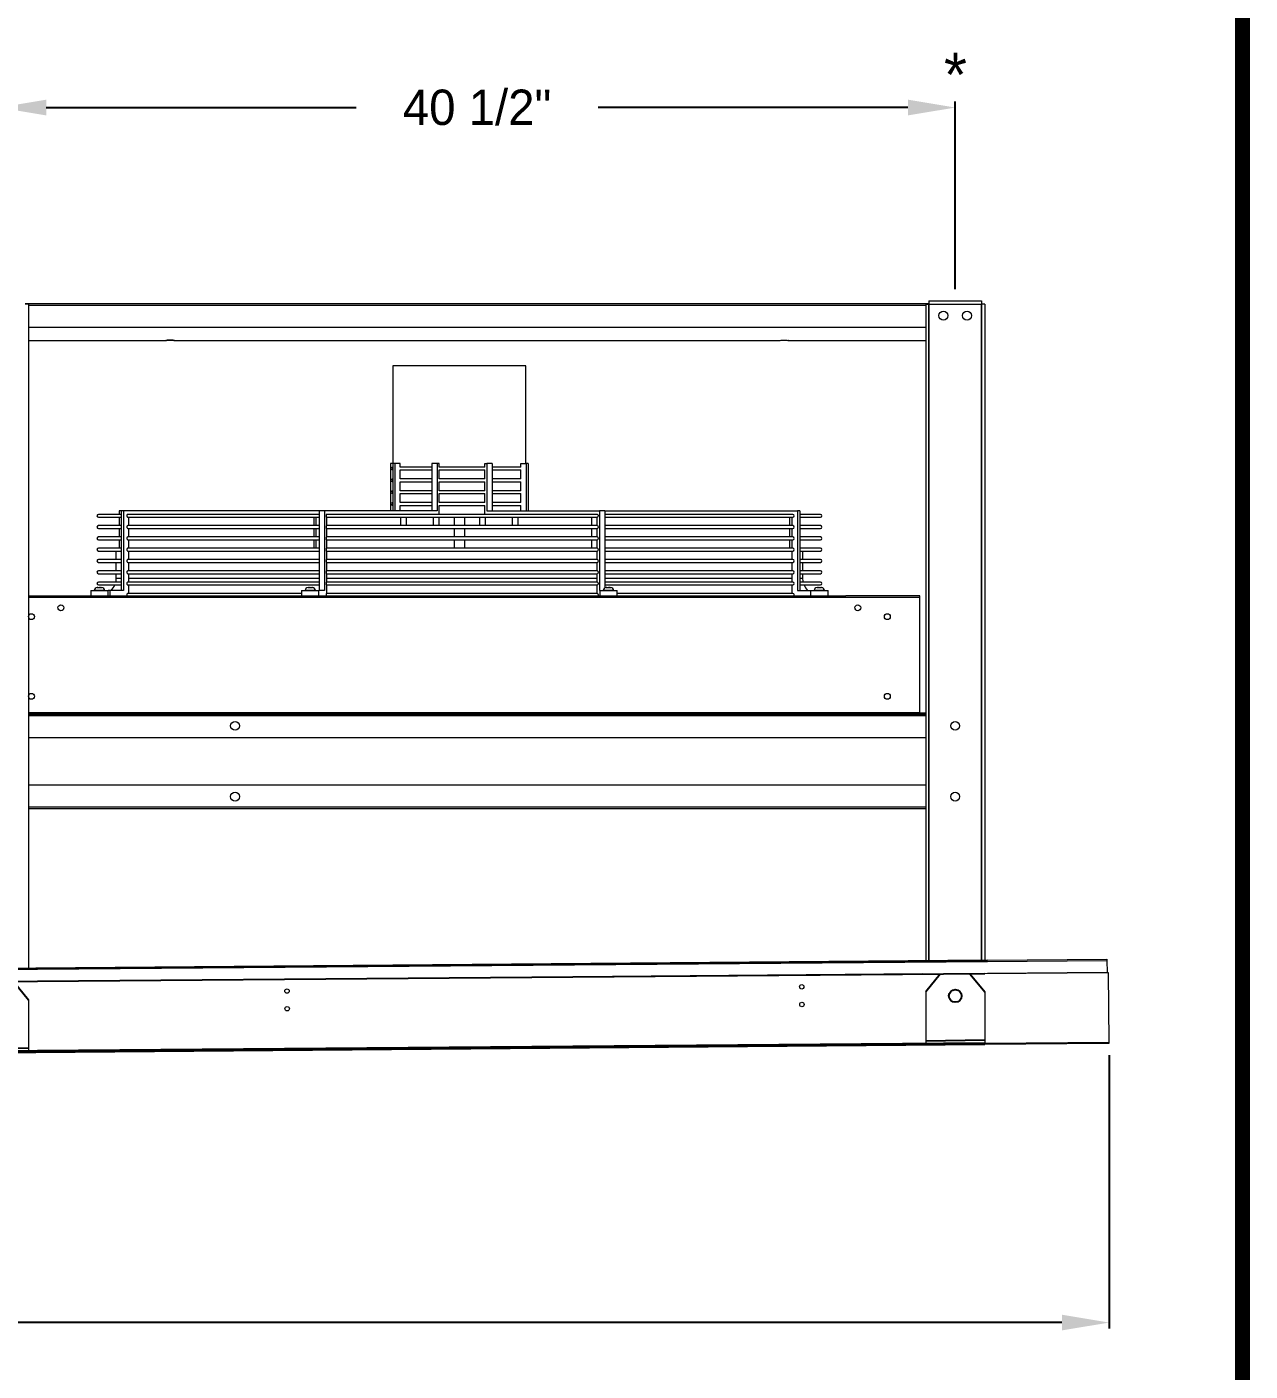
# Model space of a CAD drawing. Extents: x 6 to 271, y -23 to 146.
# Drawn here: x 215.5 to 267.3, y 37.5 to 94.4 of the extents above; entities that cross this region are included whole.
import ezdxf
from ezdxf.enums import TextEntityAlignment as Align

# ---------------------------------------------------------------- set-up
doc = ezdxf.new("R2010")
doc.units = 0
doc.header["$MEASUREMENT"] = 0
doc.layers.get('0').update_dxf_attribs({"linetype": 'CONTINUOUS'})
doc.layers.get('Defpoints').update_dxf_attribs({"linetype": 'CONTINUOUS'})
doc.dimstyles.get("Standard").update_dxf_attribs({"dimtxt": 1.5, "dimasz": 2, "dimexe": 0.25, "dimexo": 0.5, "dimgap": 0.75, "dimtad": 0, "dimtih": 1, "dimtoh": 1, "dimdec": 4, "dimzin": 0, "dimdsep": 46, "dimlunit": 5, "dimtxsty": 'STANDARD', "dimcen": 0.125, "dimclrd": 1, "dimclre": 1, "dimclrt": 1, "dimadec": 0, "dimazin": 0, "dimtfac": 1, "dimtdec": 4, "dimtofl": 0, "dimtmove": 0, "dimatfit": 3, "dimfxl": 1, "dimfrac": 2, "dimtolj": 1, "dimtzin": 0, "dimarcsym": 0})

# ---------------------------------------------------------------- blocks, each defined once
blk = doc.blocks.new('*D31')
at = {"color": 7, "lineweight": -2}
for p, q in [((261.356, 50.876), (261.356, 39.296)), ((126.36, 49.76), (126.36, 39.296)), ((128.36, 39.546), (190.858, 39.546)), ((259.356, 39.546), (196.858, 39.546))]:
    blk.add_line(p, q, dxfattribs=at)
at = {"color": 7}
for points in [[(128.36, 39.879), (128.36, 39.213), (126.36, 39.546)], [(259.356, 39.879), (259.356, 39.213), (261.356, 39.546)]]:
    blk.add_solid(points, dxfattribs=at)
at = {"layer": 'Defpoints', "color": 0}
for p in [(261.356, 51.376), (126.36, 50.26), (261.356, 39.546)]:
    blk.add_point(p, dxfattribs=at)
at = {"color": 7, "insert": (193.858, 39.546), "char_height": 1.5, "attachment_point": 5}
blk.add_mtext('\\A1;135"', dxfattribs=at)
blk = doc.blocks.new('*D34')
at = {"color": 7, "lineweight": -2}
for p, q in [((214.335, 83.322), (214.335, 91.26)), ((254.835, 83.322), (254.835, 91.26)), ((216.335, 91.01), (229.46, 91.01)), ((252.835, 91.01), (239.71, 91.01))]:
    blk.add_line(p, q, dxfattribs=at)
at = {"color": 7}
for points in [[(216.335, 91.344), (216.335, 90.677), (214.335, 91.01)], [(252.835, 91.344), (252.835, 90.677), (254.835, 91.01)]]:
    blk.add_solid(points, dxfattribs=at)
at = {"layer": 'Defpoints', "color": 0}
for p in [(254.835, 91.01), (214.335, 82.822), (254.835, 82.822)]:
    blk.add_point(p, dxfattribs=at)
at = {"color": 7, "insert": (234.585, 91.01), "char_height": 1.5, "attachment_point": 5}
blk.add_mtext('\\A1;40 1/2"', dxfattribs=at)

msp = doc.modelspace()

# ---------------------------------------------------------------- linework, layer by layer
at = {"color": 0, "linetype": 'Continuous', "lineweight": 15}
for p, q in [((215.58524, 82.68645), (215.45074, 82.68645)), ((215.58524, 82.68645), (215.58524, 54.5558)), ((215.58524, 82.63345), (253.58525, 82.63345)), ((253.58525, 82.68645), (253.58525, 54.87057)), ((253.58525, 82.68645), (253.71975, 82.68645)), ((253.71975, 82.68645), (253.71975, 54.87169)), ((253.72075, 82.68645), (253.71975, 82.68645)), ((253.72075, 82.82195), (253.72075, 82.68745)), ((253.72075, 82.82195), (255.94974, 82.82195)), ((253.72075, 82.68745), (255.94974, 82.68745)), ((253.72075, 82.68645), (253.72075, 82.68745)), ((253.72075, 82.68645), (255.94974, 82.68645)), ((253.72075, 54.8717), (253.72075, 82.68645)), ((255.94974, 82.82195), (255.94974, 82.68745)), ((255.94974, 82.68645), (255.94974, 82.68745)), ((255.94974, 54.89016), (255.94974, 82.68645)), ((255.95074, 82.68645), (255.94974, 82.68645)), ((256.08524, 82.68645), (255.95074, 82.68645)), ((255.95074, 82.68645), (255.95074, 54.89017)), ((256.08524, 82.68645), (256.08524, 54.89128)), ((215.58524, 81.70216), (253.58525, 81.70216)), ((215.58524, 81.13986), (221.39774, 81.13986)), ((221.77274, 81.13986), (247.39774, 81.13986)), ((247.77274, 81.13986), (253.58525, 81.13986)), ((234.91154, 80.06544), (231.02274, 80.06544)), ((236.64775, 80.06544), (234.91154, 80.06544)), ((230.91803, 75.92945), (230.91803, 73.93445)), ((231.01141, 75.92945), (230.91803, 75.92945)), ((231.10478, 75.92945), (231.01141, 75.92945)), ((231.01141, 75.92945), (231.01141, 73.93445)), ((231.10478, 75.92945), (231.10478, 73.93445)), ((231.33021, 75.92945), (231.10478, 75.92945)), ((231.33021, 75.77862), (231.33021, 75.92945)), ((232.66557, 75.77956), (231.33021, 75.77956)), ((232.891, 75.92945), (232.66557, 75.92945)), ((232.66557, 75.92945), (232.66557, 73.93445)), ((232.891, 75.92945), (232.891, 73.93445)), ((232.98437, 75.92945), (232.891, 75.92945)), ((232.98437, 75.77862), (232.98437, 75.92945)), ((234.91154, 75.77956), (232.98437, 75.77956)), ((234.91154, 75.77956), (234.91154, 75.92945)), ((234.91154, 75.92945), (235.00491, 75.92945)), ((235.00491, 75.92945), (235.00491, 73.93445)), ((235.23034, 75.92945), (235.00491, 75.92945)), ((235.23034, 75.92945), (235.23034, 73.93445)), ((236.43366, 75.77956), (235.23034, 75.77956)), ((236.43366, 75.77956), (236.43366, 75.92945)), ((236.43366, 75.92945), (236.65908, 75.92945)), ((236.65908, 75.92945), (236.65908, 73.93445)), ((236.75246, 75.92945), (236.65908, 75.92945)), ((236.75246, 75.92945), (236.75246, 73.93445)), ((231.33021, 75.27862), (231.33021, 75.6605)), ((231.33021, 75.65956), (232.66557, 75.65956)), ((232.66557, 75.27956), (231.33021, 75.27956)), ((231.33021, 74.77862), (231.33021, 75.1605)), ((231.33021, 75.15956), (232.66557, 75.15956)), ((232.98437, 75.27862), (232.98437, 75.6605)), ((232.98437, 75.65956), (234.91154, 75.65956)), ((234.91154, 75.27956), (232.98437, 75.27956)), ((232.98437, 74.77862), (232.98437, 75.1605)), ((232.98437, 75.15956), (234.91154, 75.15956)), ((234.91154, 75.27956), (234.91154, 75.65956)), ((234.91154, 74.77956), (234.91154, 75.15956)), ((235.23034, 75.65956), (236.43366, 75.65956)), ((236.43366, 75.27956), (235.23034, 75.27956)), ((235.23034, 75.15956), (236.43366, 75.15956)), ((236.43366, 75.27956), (236.43366, 75.65956)), ((236.43366, 74.77956), (236.43366, 75.15956)), ((232.66557, 74.77956), (231.33021, 74.77956)), ((231.33021, 74.27862), (231.33021, 74.6605)), ((231.33021, 74.65956), (232.66557, 74.65956)), ((234.91154, 74.77956), (232.98437, 74.77956)), ((232.98437, 74.27862), (232.98437, 74.6605)), ((232.98437, 74.65956), (234.91154, 74.65956)), ((234.91154, 74.27956), (234.91154, 74.65956)), ((236.43366, 74.77956), (235.23034, 74.77956)), ((235.23034, 74.65956), (236.43366, 74.65956)), ((236.43366, 74.27956), (236.43366, 74.65956)), ((232.66557, 74.27956), (231.33021, 74.27956)), ((231.33021, 73.93445), (231.33021, 74.1605)), ((231.33021, 74.15956), (232.66557, 74.15956)), ((234.91154, 74.27956), (232.98437, 74.27956)), ((232.98437, 73.77956), (232.98437, 74.1605)), ((232.98437, 74.15956), (234.91154, 74.15956)), ((234.91154, 73.77956), (234.91154, 74.15956)), ((236.43366, 74.27956), (235.23034, 74.27956)), ((235.23034, 74.15956), (236.43366, 74.15956)), ((236.43366, 73.93445), (236.43366, 74.15956)), ((219.51511, 73.77956), (218.54513, 73.77956)), ((218.54513, 73.65956), (219.51511, 73.65956)), ((219.42174, 73.93445), (219.42174, 73.77956)), ((219.51511, 73.93445), (219.42174, 73.93445)), ((219.42174, 73.65956), (219.42174, 73.30089)), ((219.60849, 73.93445), (219.51511, 73.93445)), ((219.51511, 73.93445), (219.51511, 70.55345)), ((219.60849, 73.93445), (219.60849, 70.55345)), ((227.90365, 73.93445), (219.60849, 73.93445)), ((219.8042, 73.65956), (227.90365, 73.65956)), ((227.90365, 73.77956), (219.80424, 73.77956)), ((219.83391, 73.30089), (219.83391, 73.65956)), ((227.67822, 73.65956), (227.67822, 73.30089)), ((227.7716, 73.30089), (227.7716, 73.65956)), ((228.12908, 73.93445), (227.90365, 73.93445)), ((227.90365, 73.93445), (227.90365, 70.55345)), ((228.12908, 73.93445), (228.12908, 70.55345)), ((232.891, 73.93445), (228.12908, 73.93445)), ((228.21014, 73.65956), (239.68652, 73.65956)), ((239.68652, 73.77956), (228.21023, 73.77956)), ((228.22245, 73.30089), (228.22245, 73.65956)), ((235.00491, 73.93445), (239.76684, 73.93445)), ((239.44804, 73.30089), (239.44804, 73.65956)), ((239.67346, 73.30089), (239.67346, 73.65956)), ((239.76684, 73.93445), (239.76684, 70.55345)), ((239.99227, 73.93445), (239.76684, 73.93445)), ((239.99227, 73.93445), (239.99227, 70.66154)), ((239.99227, 73.93445), (248.15538, 73.93445)), ((247.96147, 73.77956), (239.99227, 73.77956)), ((239.99227, 73.65956), (247.96147, 73.65956)), ((247.83657, 73.30089), (247.83657, 73.65956)), ((247.92995, 73.30089), (247.92995, 73.65956)), ((248.15538, 73.93445), (248.15538, 70.55345)), ((248.24875, 73.93445), (248.15538, 73.93445)), ((248.24875, 73.93445), (248.24875, 70.55345)), ((249.12536, 73.77956), (248.24875, 73.77956)), ((248.24875, 73.65956), (249.12536, 73.65956)), ((219.51511, 73.30089), (218.54513, 73.30089)), ((218.54513, 73.18089), (219.51511, 73.18089)), ((219.42174, 73.18089), (219.42174, 72.82223)), ((219.8042, 73.18089), (227.90365, 73.18089)), ((227.90365, 73.30089), (219.80424, 73.30089)), ((219.83391, 72.82223), (219.83391, 73.18089)), ((227.67822, 73.18089), (227.67822, 72.82223)), ((227.7716, 72.82223), (227.7716, 73.18089)), ((228.21014, 73.18089), (239.68652, 73.18089)), ((239.68652, 73.30089), (228.21023, 73.30089)), ((228.22245, 72.82223), (228.22245, 73.18089)), ((239.44804, 72.82223), (239.44804, 73.18089)), ((239.67346, 72.82223), (239.67346, 73.18089)), ((247.96147, 73.30089), (239.99227, 73.30089)), ((239.99227, 73.18089), (247.96147, 73.18089)), ((247.83657, 72.82223), (247.83657, 73.18089)), ((247.92995, 72.82223), (247.92995, 73.18089)), ((249.12536, 73.30089), (248.24875, 73.30089)), ((248.24875, 73.18089), (249.12536, 73.18089)), ((219.51511, 72.82223), (218.54513, 72.82223)), ((218.54513, 72.70223), (219.51511, 72.70223)), ((219.51511, 72.34356), (218.54513, 72.34356)), ((219.42174, 72.70223), (219.42174, 72.34356)), ((219.8042, 72.70223), (227.90365, 72.70223)), ((227.90365, 72.82223), (219.80424, 72.82223)), ((227.90365, 72.34356), (219.80424, 72.34356)), ((219.83391, 72.34356), (219.83391, 72.70223)), ((227.67822, 72.70223), (227.67822, 72.34356)), ((227.7716, 72.34356), (227.7716, 72.70223)), ((228.21014, 72.70223), (239.68652, 72.70223)), ((239.68652, 72.82223), (228.21022, 72.82223)), ((239.68652, 72.34356), (228.21022, 72.34356)), ((228.22245, 72.34356), (228.22245, 72.70223)), ((239.44804, 72.34356), (239.44804, 72.70223)), ((239.67346, 72.34356), (239.67346, 72.70223)), ((247.96147, 72.82223), (239.99227, 72.82223)), ((239.99227, 72.70223), (247.96147, 72.70223)), ((247.96147, 72.34356), (239.99227, 72.34356)), ((247.83657, 72.34356), (247.83657, 72.70223)), ((247.92995, 72.34356), (247.92995, 72.70223)), ((249.12536, 72.82223), (248.24875, 72.82223)), ((248.24875, 72.70223), (249.12536, 72.70223)), ((249.12536, 72.34356), (248.24875, 72.34356)), ((218.54513, 72.22356), (219.51511, 72.22356)), ((219.51511, 71.8649), (218.54513, 71.8649)), ((218.54513, 71.7449), (219.51511, 71.7449)), ((219.8042, 72.22356), (227.90365, 72.22356)), ((219.8042, 71.7449), (227.90365, 71.7449)), ((227.90365, 71.8649), (219.80424, 71.8649)), ((219.83391, 71.8649), (219.83391, 72.22356)), ((219.83391, 71.38623), (219.83391, 71.7449)), ((228.21014, 72.22356), (239.68652, 72.22356)), ((228.21014, 71.7449), (239.68652, 71.7449)), ((239.68652, 71.8649), (228.21022, 71.8649)), ((228.22245, 71.8649), (228.22245, 72.22356)), ((228.22245, 71.38623), (228.22245, 71.7449)), ((239.67346, 71.8649), (239.67346, 72.22356)), ((239.67346, 71.38623), (239.67346, 71.7449)), ((239.99227, 72.22356), (247.96147, 72.22356)), ((247.96147, 71.8649), (239.99227, 71.8649)), ((239.99227, 71.7449), (247.96147, 71.7449)), ((247.92995, 71.8649), (247.92995, 72.22356)), ((247.92995, 71.38623), (247.92995, 71.7449)), ((248.24875, 72.22356), (249.12536, 72.22356)), ((249.12536, 71.8649), (248.24875, 71.8649)), ((248.24875, 71.7449), (249.12536, 71.7449)), ((219.51511, 71.38623), (218.54513, 71.38623)), ((218.54513, 71.26623), (219.51511, 71.26623)), ((219.8042, 71.26623), (227.90365, 71.26623)), ((227.90365, 71.38623), (219.80424, 71.38623)), ((219.83391, 70.90757), (219.83391, 71.26623)), ((228.21014, 71.26623), (239.68652, 71.26623)), ((239.68652, 71.38623), (228.21023, 71.38623)), ((228.22245, 70.90757), (228.22245, 71.26623)), ((239.67346, 70.90757), (239.67346, 71.26623)), ((247.96147, 71.38623), (239.99227, 71.38623)), ((239.99227, 71.26623), (247.96147, 71.26623)), ((247.92995, 70.90757), (247.92995, 71.26623)), ((249.12536, 71.38623), (248.24875, 71.38623)), ((248.24875, 71.26623), (249.12536, 71.26623)), ((218.49648, 70.67845), (218.49663, 70.67845)), ((218.49936, 70.67845), (218.49663, 70.67845)), ((218.49936, 70.67845), (218.50987, 70.67845)), ((218.52055, 70.67845), (218.50987, 70.67845)), ((218.52055, 70.67845), (218.59659, 70.67845)), ((219.51511, 70.90757), (218.54513, 70.90757)), ((218.54513, 70.78757), (219.51511, 70.78757)), ((218.60814, 70.67845), (218.59659, 70.67845)), ((218.61442, 70.67845), (218.60814, 70.67845)), ((218.61442, 70.67845), (218.63979, 70.67845)), ((218.65433, 70.67845), (218.63979, 70.67845)), ((218.65433, 70.67845), (218.68598, 70.67845)), ((219.51511, 71.05945), (219.28744, 71.05945)), ((219.8042, 70.78757), (227.90365, 70.78757)), ((227.90365, 70.90757), (219.80424, 70.90757)), ((227.90365, 71.05945), (219.83391, 71.05945)), ((219.83391, 70.4289), (219.83391, 70.78757)), ((227.42622, 70.67845), (227.45787, 70.67845)), ((227.47241, 70.67845), (227.45787, 70.67845)), ((227.47241, 70.67845), (227.49778, 70.67845)), ((227.50406, 70.67845), (227.49778, 70.67845)), ((227.51561, 70.67845), (227.50406, 70.67845)), ((227.51561, 70.67845), (227.59165, 70.67845)), ((227.60233, 70.67845), (227.59165, 70.67845)), ((227.60233, 70.67845), (227.61283, 70.67845)), ((227.61557, 70.67845), (227.61283, 70.67845)), ((227.61557, 70.67845), (227.61572, 70.67845)), ((228.21014, 70.78757), (239.68652, 70.78757)), ((239.68652, 70.90757), (228.21023, 70.90757)), ((239.67346, 71.05945), (228.22245, 71.05945)), ((228.22245, 70.4289), (228.22245, 70.78757)), ((239.67346, 70.4289), (239.67346, 70.78757)), ((247.92995, 71.05945), (239.99227, 71.05945)), ((247.96147, 70.90757), (239.99227, 70.90757)), ((239.99227, 70.78757), (247.96147, 70.78757)), ((240.05477, 70.67845), (240.05492, 70.67845)), ((240.05765, 70.67845), (240.05492, 70.67845)), ((240.05765, 70.67845), (240.06816, 70.67845)), ((240.07884, 70.67845), (240.06816, 70.67845)), ((240.07884, 70.67845), (240.15488, 70.67845)), ((240.16643, 70.67845), (240.15488, 70.67845)), ((240.17271, 70.67845), (240.16643, 70.67845)), ((240.17271, 70.67845), (240.19808, 70.67845)), ((240.21262, 70.67845), (240.19808, 70.67845)), ((240.21262, 70.67845), (240.24427, 70.67845)), ((247.92995, 70.4289), (247.92995, 70.78757)), ((248.38305, 71.05945), (248.24875, 71.05945)), ((249.12536, 70.90757), (248.24875, 70.90757)), ((248.24875, 70.78757), (249.12536, 70.78757)), ((248.9845, 70.67845), (249.01616, 70.67845)), ((249.0307, 70.67845), (249.01616, 70.67845)), ((249.0307, 70.67845), (249.05606, 70.67845)), ((249.06234, 70.67845), (249.05606, 70.67845)), ((249.0739, 70.67845), (249.06234, 70.67845)), ((249.0739, 70.67845), (249.14994, 70.67845)), ((249.16061, 70.67845), (249.14994, 70.67845)), ((249.16061, 70.67845), (249.17112, 70.67845)), ((249.17385, 70.67845), (249.17112, 70.67845)), ((249.17385, 70.67845), (249.174, 70.67845)), ((215.58524, 70.32195), (217.46024, 70.32195)), ((215.58524, 70.27095), (253.33524, 70.27095)), ((217.46024, 70.32195), (250.21024, 70.32195)), ((218.22223, 70.55345), (218.25032, 70.55345)), ((218.25032, 70.55345), (218.96023, 70.55345)), ((218.38913, 70.55445), (218.37248, 70.55445)), ((218.80998, 70.55445), (218.38913, 70.55445)), ((219.02552, 70.55345), (218.96023, 70.55345)), ((219.02552, 70.55345), (219.02552, 70.32195)), ((219.60849, 70.55345), (219.02552, 70.55345)), ((227.15197, 70.4289), (219.80424, 70.4289)), ((227.15197, 70.55345), (227.18005, 70.55345)), ((227.18005, 70.55345), (227.88997, 70.55345)), ((227.43726, 70.55445), (227.30222, 70.55445)), ((227.73972, 70.55445), (227.43726, 70.55445)), ((228.12908, 70.55345), (227.88997, 70.55345)), ((239.68652, 70.4289), (228.21022, 70.4289)), ((239.76684, 70.55345), (239.78052, 70.55345)), ((239.78052, 70.55345), (239.80861, 70.55345)), ((239.80861, 70.55345), (240.51852, 70.55345)), ((240.23323, 70.55445), (239.93077, 70.55445)), ((240.36827, 70.55445), (240.23323, 70.55445)), ((247.96147, 70.4289), (240.51852, 70.4289)), ((248.15538, 70.55345), (248.71026, 70.55345)), ((248.71026, 70.55345), (248.73835, 70.55345)), ((248.73835, 70.55345), (249.44826, 70.55345)), ((249.28135, 70.55445), (248.86051, 70.55445)), ((249.29801, 70.55445), (249.28135, 70.55445)), ((253.33524, 70.32195), (250.21024, 70.32195)), ((253.33524, 70.27095), (253.33524, 70.32195)), ((253.33524, 65.37295), (253.33524, 70.27095)), ((253.33524, 65.37295), (215.58524, 65.37295)), ((215.58524, 65.37195), (253.33524, 65.37195)), ((215.58524, 65.32195), (253.33524, 65.32195)), ((215.58524, 65.25845), (253.58525, 65.25845)), ((253.33524, 65.37195), (253.33524, 65.37295)), ((253.33524, 65.32195), (253.33524, 65.37195)), ((253.33524, 65.32195), (253.58525, 65.32195)), ((253.33624, 65.37195), (253.33624, 65.32195)), ((253.33624, 65.37195), (253.58525, 65.37195)), ((215.58524, 64.32195), (253.58525, 64.32195)), ((215.58524, 62.32195), (253.58525, 62.32195)), ((215.58524, 61.38545), (253.58525, 61.38545)), ((215.58524, 61.32195), (253.58525, 61.32195)), ((215.70285, 54.55519), (253.45156, 54.86718)), ((215.70321, 54.511), (253.45192, 54.82299)), ((256.20146, 54.88991), (261.26379, 54.93174)), ((256.20183, 54.84571), (261.26416, 54.88755)), ((261.26379, 54.93174), (261.26416, 54.88755)), ((261.26416, 54.88755), (261.26839, 54.37584)), ((215.58524, 53.99757), (253.58525, 54.31163)), ((253.45615, 54.31127), (215.70744, 53.99929)), ((256.08524, 54.33229), (261.33089, 54.37565)), ((261.26839, 54.37584), (256.20606, 54.334)), ((261.35526, 51.42675), (261.33089, 54.37565)), ((253.58524, 53.55785), (253.58524, 51.34419)), ((256.08524, 53.55785), (256.08524, 51.38518)), ((215.58524, 53.22236), (215.58524, 51.04969)), ((215.58524, 51.04847), (253.58525, 51.36253)), ((215.58524, 50.99747), (253.58525, 51.31153)), ((256.08524, 51.38319), (261.35526, 51.42675)), ((256.08524, 51.33219), (261.30469, 51.37533)), ((261.30469, 51.37533), (261.35568, 51.37575))]:
    msp.add_line(p, q, dxfattribs=at)
at = {"color": 0}
for p, q in [((132.45569, 53.86718), (256.20144, 54.89225)), ((256.20183, 54.84571), (132.45606, 53.82299)), ((132.58524, 53.3116), (256.08524, 54.33229)), ((254.19579, 54.3036), (253.58524, 53.55785)), ((255.4747, 54.3036), (256.08524, 53.55785)), ((214.9747, 53.96811), (215.58524, 53.22236)), ((256.08524, 51.38319), (132.58524, 50.3625)), ((132.58524, 50.31149), (256.08524, 51.33219)), ((256.08524, 51.51018), (253.58524, 51.46919)), ((253.58524, 51.34419), (253.58524, 51.29318)), ((253.58525, 51.36482), (253.58525, 51.31382)), ((215.58524, 51.17469), (213.08524, 51.1337))]:
    msp.add_line(p, q, dxfattribs=at)
at = {"color": 0, "const_width": 0.63999}
msp.add_lwpolyline([(11.00839, -18.24898), (267.00583, -18.24898), (267.00583, 141.74942), (11.00839, 141.74942), (11.00839, -18.24898)], dxfattribs=at)
at = {"color": 0, "linetype": 'Continuous', "lineweight": 15, "flags": 128}
for points in [[(221.39774, 81.13986), (221.40534, 81.14401), (221.42751, 81.14783), (221.46246, 81.15101), (221.50735, 81.15328), (221.55856, 81.15446), (221.61193, 81.15446), (221.66313, 81.15328), (221.70803, 81.15101), (221.74298, 81.14783), (221.76515, 81.14401), (221.77274, 81.13986)], [(221.77274, 81.13986), (221.7651, 81.14401), (221.74291, 81.14783), (221.70796, 81.151), (221.66308, 81.15326), (221.61191, 81.15445), (221.55858, 81.15445), (221.5074, 81.15326), (221.46253, 81.151), (221.42758, 81.14783), (221.40539, 81.14401), (221.39774, 81.13986)], [(247.39774, 81.13986), (247.40534, 81.14401), (247.42751, 81.14783), (247.46246, 81.15101), (247.50736, 81.15328), (247.55856, 81.15446), (247.61193, 81.15446), (247.66313, 81.15328), (247.70803, 81.15101), (247.74298, 81.14783), (247.76515, 81.14401), (247.77274, 81.13986)], [(247.77274, 81.13986), (247.7651, 81.14401), (247.76003, 81.14518)], [(239.68652, 73.77956), (239.68657, 73.77956), (239.69585, 73.77438), (239.70353, 73.75986), (239.70831, 73.73845), (239.70937, 73.71383), (239.70654, 73.69018), (239.70029, 73.67155), (239.69169, 73.6611), (239.68652, 73.65956)], [(239.68652, 73.30089), (239.69077, 73.29986), (239.69914, 73.29102), (239.70555, 73.27444), (239.70903, 73.25269), (239.70903, 73.22911), (239.70555, 73.20735), (239.69914, 73.19077), (239.69077, 73.18193), (239.68652, 73.18089)], [(239.68652, 72.82223), (239.69077, 72.82119), (239.69914, 72.81236), (239.70555, 72.79578), (239.70903, 72.77402), (239.70903, 72.75044), (239.70555, 72.72868), (239.69914, 72.7121), (239.69077, 72.70327), (239.68652, 72.70223)], [(239.68652, 72.34356), (239.69077, 72.34252), (239.69914, 72.33369), (239.70555, 72.31711), (239.70903, 72.29535), (239.70903, 72.27177), (239.70555, 72.25002), (239.69914, 72.23344), (239.69077, 72.2246), (239.68652, 72.22356)], [(239.68652, 71.8649), (239.69077, 71.86386), (239.69914, 71.85502), (239.70555, 71.83845), (239.70903, 71.81669), (239.70903, 71.79311), (239.70555, 71.77135), (239.69914, 71.75477), (239.69077, 71.74594), (239.68652, 71.7449)], [(239.68652, 71.38623), (239.69077, 71.38519), (239.69914, 71.37636), (239.70555, 71.35978), (239.70903, 71.33802), (239.70903, 71.31444), (239.70555, 71.29268), (239.69914, 71.27611), (239.69077, 71.26727), (239.68652, 71.26623)], [(219.28744, 71.05945), (219.27981, 70.95271), (219.27191, 70.90757)], [(239.68652, 70.90757), (239.69077, 70.90653), (239.69914, 70.89769), (239.70555, 70.88111), (239.70903, 70.85936), (239.70903, 70.83578), (239.70555, 70.81402), (239.69914, 70.79744), (239.69077, 70.7886), (239.68652, 70.78757)], [(248.39858, 70.90757), (248.39068, 70.95271), (248.38305, 71.05945)], [(239.68652, 70.4289), (239.69103, 70.42773), (239.69947, 70.41845), (239.70584, 70.4013), (239.70915, 70.379), (239.70886, 70.3551), (239.70502, 70.33339), (239.70081, 70.32195)], [(261.35568, 51.37575), (261.35567, 51.37673), (261.35565, 51.37963), (261.35561, 51.38434), (261.35556, 51.39069), (261.35549, 51.39841), (261.35542, 51.40723), (261.35534, 51.4168), (261.35526, 51.42675)]]:
    msp.add_lwpolyline(points, dxfattribs=at)
at = {"color": 0, "linetype": 'Continuous', "lineweight": 15}
for centre, radius in [((254.33524, 82.19695), 0.1875), ((255.33524, 82.19695), 0.1875), ((215.71024, 69.44695), 0.125), ((216.96024, 69.82195), 0.125), ((250.71024, 69.82195), 0.125), ((251.96024, 69.44695), 0.125), ((215.71024, 66.07195), 0.125), ((251.96024, 66.07195), 0.125), ((224.33524, 64.82195), 0.1875), ((254.83524, 64.82195), 0.1875), ((224.33524, 61.82195), 0.1875), ((254.83524, 61.82195), 0.1875), ((226.53621, 53.58806), 0.09375), ((248.33547, 53.76823), 0.09375), ((248.34166, 53.01825), 0.09375), ((226.54241, 52.83809), 0.09375)]:
    msp.add_circle(centre, radius, dxfattribs=at)
at = {"color": 0}
msp.add_circle((254.83524, 53.38217), 0.26853, dxfattribs=at)
at = {"color": 0, "linetype": 'Continuous', "lineweight": 15}
for centre, radius, start, end in [((231.02274, 75.71956), 0.06, 100.892283, 259.107717), ((231.02274, 75.21956), 0.06, 100.892283, 259.107717), ((231.02274, 74.71956), 0.06, 100.892283, 259.107717), ((231.02274, 74.21956), 0.06, 100.892283, 259.107717), ((218.54513, 73.71956), 0.06, 90, 270), ((247.9583, 73.71956), 0.06008, 273.025943, 86.974057), ((249.12536, 73.71956), 0.06, 270, 90), ((218.54513, 73.2409), 0.06, 90, 270), ((247.95817, 73.24089), 0.06009, 273.142359, 86.857641), ((249.12536, 73.2409), 0.06, 270, 90), ((218.54513, 72.76223), 0.06, 90, 270), ((218.54513, 72.28356), 0.06, 90, 270), ((247.95817, 72.76223), 0.06009, 273.142971, 86.857029), ((247.95817, 72.28356), 0.06009, 273.14141, 86.85859), ((249.12536, 72.76223), 0.06, 270, 90), ((249.12536, 72.28356), 0.06, 270, 90), ((218.54513, 71.8049), 0.06, 90, 270), ((247.95817, 71.8049), 0.06009, 273.142971, 86.857029), ((249.12536, 71.8049), 0.06, 270, 90), ((218.54513, 71.32623), 0.06, 90, 270), ((247.95817, 71.32623), 0.06009, 273.14141, 86.85859), ((249.12536, 71.32623), 0.06, 270, 90), ((218.49648, 70.55445), 0.124, 90, 180), ((218.54513, 70.84757), 0.06, 90, 270), ((218.68598, 70.55445), 0.124, 0, 90), ((218.53744, 71.05945), 0.75, 317.57173, 338.745888), ((227.42622, 70.55445), 0.124, 90, 180), ((227.61572, 70.55445), 0.124, 0, 90), ((240.05477, 70.55445), 0.124, 90, 180), ((240.24427, 70.55445), 0.124, 0, 90), ((247.95817, 70.84757), 0.06009, 273.142971, 86.857029), ((249.13304, 71.05945), 0.75, 201.254112, 222.42827), ((248.98451, 70.55445), 0.124, 90, 180), ((249.12536, 70.84757), 0.06, 270, 90), ((249.17401, 70.55445), 0.124, 0, 90), ((247.95686, 70.36837), 0.06071, 310.119177, 85.645819), ((253.33624, 65.37295), 0.001, 180, 270), ((261.27908, 54.37556), 0.0107, 178.486995, 182.273767)]:
    msp.add_arc(centre, radius, start, end, dxfattribs=at)
for points in [[(253.72075, 82.69695), (215.44974, 82.69695)], [(215.58524, 81.13966), (221.39774, 81.13966)], [(221.77274, 81.13966), (247.39774, 81.13966)], [(247.77274, 81.13966), (253.58525, 81.13966)], [(231.02274, 80.06544), (231.02274, 75.92945)], [(236.64775, 75.92945), (236.64775, 80.06544)], [(231.34511, 73.65956), (231.34511, 73.30089)], [(231.59511, 73.30089), (231.59511, 73.65956)], [(232.73057, 73.65956), (232.73057, 73.30089)], [(232.98057, 73.30089), (232.98057, 73.65956)], [(233.60874, 73.65956), (233.60874, 73.30089)], [(234.06174, 73.30089), (234.06174, 73.65956)], [(234.68991, 73.65956), (234.68991, 73.30089)], [(234.93991, 73.30089), (234.93991, 73.65956)], [(236.07538, 73.65956), (236.07538, 73.30089)], [(236.32537, 73.30089), (236.32537, 73.65956)], [(233.60874, 73.18089), (233.60874, 72.82223)], [(234.06174, 72.82223), (234.06174, 73.18089)], [(233.60874, 72.70223), (233.60874, 72.34356)], [(234.06174, 72.34356), (234.06174, 72.70223)], [(219.28744, 72.22356), (219.28744, 71.8649)], [(219.28744, 71.7449), (219.28744, 71.38623)], [(248.38305, 71.8649), (248.38305, 72.22356)], [(248.38305, 71.38623), (248.38305, 71.7449)], [(219.28744, 71.26623), (219.28744, 71.05945)], [(248.38305, 71.05945), (248.38305, 71.26623)], [(218.49663, 70.67845), (218.49266, 70.67838)], [(218.49266, 70.67838), (218.49936, 70.67845)], [(218.50987, 70.67845), (218.51658, 70.67838)], [(218.51658, 70.67838), (218.52055, 70.67845)], [(218.59659, 70.67845), (218.59824, 70.67838)], [(218.59824, 70.67838), (218.61442, 70.67845)], [(218.63979, 70.67845), (218.65598, 70.67838)], [(218.65598, 70.67838), (218.65433, 70.67845)], [(227.45787, 70.67845), (227.45622, 70.67838)], [(227.45622, 70.67838), (227.47241, 70.67845)], [(227.49778, 70.67845), (227.51396, 70.67838)], [(227.51396, 70.67838), (227.51561, 70.67845)], [(227.59165, 70.67845), (227.59562, 70.67838)], [(227.59562, 70.67838), (227.60233, 70.67845)], [(227.61283, 70.67845), (227.61954, 70.67838)], [(227.61954, 70.67838), (227.61557, 70.67845)], [(240.05492, 70.67845), (240.05095, 70.67838)], [(240.05095, 70.67838), (240.05765, 70.67845)], [(240.06816, 70.67845), (240.07487, 70.67838)], [(240.07487, 70.67838), (240.07884, 70.67845)], [(240.15488, 70.67845), (240.15653, 70.67838)], [(240.15653, 70.67838), (240.17271, 70.67845)], [(240.19808, 70.67845), (240.21427, 70.67838)], [(240.21427, 70.67838), (240.21262, 70.67845)], [(249.01616, 70.67845), (249.01451, 70.67838)], [(249.01451, 70.67838), (249.0307, 70.67845)], [(249.05606, 70.67845), (249.07225, 70.67838)], [(249.07225, 70.67838), (249.0739, 70.67845)], [(249.14994, 70.67845), (249.15391, 70.67838)], [(249.15391, 70.67838), (249.16061, 70.67845)], [(249.17112, 70.67845), (249.17783, 70.67838)], [(249.17783, 70.67838), (249.17385, 70.67845)], [(218.22223, 70.55345), (218.22223, 70.32195)], [(218.37248, 70.55445), (218.37248, 70.55345)], [(218.80998, 70.55345), (218.80998, 70.55445)], [(218.96023, 70.32195), (218.96023, 70.55345)], [(227.15197, 70.55345), (227.15197, 70.32195)], [(227.30222, 70.55445), (227.30222, 70.55345)], [(227.73972, 70.55345), (227.73972, 70.55445)], [(227.88997, 70.32195), (227.88997, 70.55345)], [(239.78052, 70.55345), (239.78052, 70.32195)], [(239.93077, 70.55445), (239.93077, 70.55345)], [(240.36827, 70.55345), (240.36827, 70.55445)], [(240.51852, 70.32195), (240.51852, 70.55345)], [(248.71026, 70.55345), (248.71026, 70.32195)], [(248.86051, 70.55445), (248.86051, 70.55345)], [(249.29801, 70.55345), (249.29801, 70.55445)], [(249.44826, 70.32195), (249.44826, 70.55345)]]:
    msp.add_open_spline(points, degree=1, dxfattribs=at)
for points, knots in [([(219.81054, 73.7786), (219.80562, 73.77903), (219.79446, 73.78), (219.77767, 73.77343), (219.76266, 73.76105), (219.75232, 73.74379), (219.74783, 73.72386), (219.7497, 73.70341), (219.7577, 73.68484), (219.77097, 73.66999), (219.78788, 73.66145), (219.80113, 73.65822), (219.80764, 73.65983), (219.80809, 73.65995)], [0, 0, 0, 0, 0.07998064, 0.18137973, 0.28277757, 0.38415287, 0.48552617, 0.58688381, 0.68824572, 0.78961682, 0.89098596, 0.99237404, 1, 1, 1, 1]), ([(228.21274, 73.77898), (228.21031, 73.7792), (228.20528, 73.77964), (228.19809, 73.77189), (228.19213, 73.75863), (228.1882, 73.74082), (228.18674, 73.72065), (228.18792, 73.70036), (228.19161, 73.68219), (228.19738, 73.66842), (228.20423, 73.66016), (228.20902, 73.6601), (228.21121, 73.66007)], [0, 0, 0, 0, 0.09600356, 0.19820182, 0.30040393, 0.40258832, 0.50476213, 0.60693126, 0.70909386, 0.81126328, 0.91344854, 1, 1, 1, 1]), ([(219.81054, 73.29993), (219.80562, 73.30036), (219.79446, 73.30134), (219.77767, 73.29476), (219.76266, 73.28239), (219.75232, 73.26512), (219.74783, 73.24519), (219.7497, 73.22475), (219.7577, 73.20618), (219.77097, 73.19133), (219.78788, 73.18278), (219.80113, 73.17955), (219.80764, 73.18117), (219.80809, 73.18128)], [0, 0, 0, 0, 0.0799807, 0.18138, 0.28277445, 0.38415491, 0.48552268, 0.5868864, 0.68824317, 0.78961449, 0.89098646, 0.99237402, 1, 1, 1, 1]), ([(228.21274, 73.30032), (228.21031, 73.30053), (228.20528, 73.30098), (228.19809, 73.29322), (228.19213, 73.27997), (228.1882, 73.26216), (228.18674, 73.24199), (228.18792, 73.2217), (228.19161, 73.20353), (228.19738, 73.18975), (228.20423, 73.1815), (228.20902, 73.18143), (228.21121, 73.1814)], [0, 0, 0, 0, 0.0960039, 0.19820015, 0.30040241, 0.40259211, 0.50476607, 0.60692946, 0.70909747, 0.811263, 0.91344841, 1, 1, 1, 1]), ([(219.81037, 72.82112), (219.80845, 72.82156), (219.80043, 72.82342), (219.78583, 72.81977), (219.76922, 72.81033), (219.75649, 72.79499), (219.74916, 72.77608), (219.74802, 72.75557), (219.75322, 72.73585), (219.76417, 72.71901), (219.77961, 72.70737), (219.79513, 72.70171), (219.80473, 72.70283), (219.80812, 72.70323)], [0, 0, 0, 0, 0.03196856, 0.13339008, 0.23481852, 0.33622778, 0.43763409, 0.53902431, 0.64041396, 0.74180623, 0.84321022, 0.94462065, 1, 1, 1, 1]), ([(219.81037, 72.34245), (219.80845, 72.3429), (219.80043, 72.34476), (219.78583, 72.34111), (219.76922, 72.33167), (219.75649, 72.31632), (219.74916, 72.29742), (219.74802, 72.27691), (219.75322, 72.25719), (219.76417, 72.24035), (219.77961, 72.2287), (219.79513, 72.22305), (219.80473, 72.22417), (219.80812, 72.22456)], [0, 0, 0, 0, 0.03196758, 0.13338833, 0.23481695, 0.33622639, 0.43763288, 0.53902918, 0.64041332, 0.74180577, 0.84320995, 0.94462055, 1, 1, 1, 1]), ([(228.21273, 72.82123), (228.21076, 72.82168), (228.20621, 72.82271), (228.1993, 72.81629), (228.19305, 72.80404), (228.18872, 72.78685), (228.18681, 72.76695), (228.18753, 72.74649), (228.19079, 72.72787), (228.19625, 72.7129), (228.20323, 72.70429), (228.20856, 72.70089), (228.21114, 72.70233), (228.21119, 72.70236)], [0, 0, 0, 0, 0.07796484, 0.18019479, 0.28241748, 0.38462855, 0.48683533, 0.58902971, 0.69122199, 0.79341807, 0.89562618, 0.9978452, 1, 1, 1, 1]), ([(228.21273, 72.34256), (228.21076, 72.34301), (228.20621, 72.34404), (228.1993, 72.33763), (228.19305, 72.32537), (228.18872, 72.30819), (228.18681, 72.28829), (228.18753, 72.26783), (228.19079, 72.2492), (228.19625, 72.23424), (228.20323, 72.22562), (228.20856, 72.22224), (228.21114, 72.22367), (228.21119, 72.2237)], [0, 0, 0, 0, 0.07796488, 0.18019325, 0.28241618, 0.38463246, 0.48683371, 0.58902834, 0.69122086, 0.79342148, 0.89562716, 0.99784642, 1, 1, 1, 1]), ([(219.81037, 71.86379), (219.80845, 71.86423), (219.80043, 71.86609), (219.78583, 71.86244), (219.76922, 71.853), (219.75649, 71.83766), (219.74916, 71.81875), (219.74802, 71.79824), (219.75322, 71.77852), (219.76417, 71.76168), (219.77961, 71.75004), (219.79513, 71.74438), (219.80473, 71.7455), (219.80812, 71.7459)], [0, 0, 0, 0, 0.03196756, 0.13338919, 0.23481773, 0.33622709, 0.43763351, 0.53902384, 0.64041359, 0.74180596, 0.84321006, 0.94462059, 1, 1, 1, 1]), ([(228.21273, 71.8639), (228.21076, 71.86434), (228.20621, 71.86538), (228.1993, 71.85896), (228.19305, 71.84671), (228.18872, 71.82952), (228.18681, 71.80962), (228.18753, 71.78916), (228.19079, 71.77054), (228.19625, 71.75557), (228.20323, 71.74696), (228.20856, 71.74356), (228.21114, 71.745), (228.21119, 71.74503)], [0, 0, 0, 0, 0.077964932, 0.180194997, 0.282417799, 0.384628984, 0.486835873, 0.589030373, 0.691217351, 0.793417834, 0.895626064, 0.997845202, 1, 1, 1, 1]), ([(219.81054, 71.38527), (219.80562, 71.3857), (219.79446, 71.38668), (219.77767, 71.3801), (219.76266, 71.36773), (219.75232, 71.35046), (219.74783, 71.33053), (219.7497, 71.31008), (219.7577, 71.29151), (219.77097, 71.27667), (219.78788, 71.26812), (219.80113, 71.26489), (219.80764, 71.2665), (219.80809, 71.26662)], [0, 0, 0, 0, 0.07998065, 0.1813816, 0.28277585, 0.38415612, 0.48552369, 0.58688721, 0.68824379, 0.7896149, 0.89098668, 0.99237404, 1, 1, 1, 1]), ([(228.21274, 71.38565), (228.21031, 71.38587), (228.20528, 71.38631), (228.19809, 71.37856), (228.19213, 71.3653), (228.1882, 71.34749), (228.18674, 71.32732), (228.18792, 71.30703), (228.19161, 71.28886), (228.19738, 71.27509), (228.20423, 71.26684), (228.20902, 71.26677), (228.21121, 71.26674)], [0, 0, 0, 0, 0.0960039, 0.19820015, 0.30040241, 0.40259211, 0.50476607, 0.60692946, 0.70909747, 0.811263, 0.91344841, 1, 1, 1, 1]), ([(219.81054, 70.9066), (219.80562, 70.90703), (219.79446, 70.90801), (219.77767, 70.90144), (219.76266, 70.88906), (219.75232, 70.8718), (219.74783, 70.85186), (219.7497, 70.83142), (219.7577, 70.81285), (219.77097, 70.798), (219.78788, 70.78945), (219.80113, 70.78623), (219.80764, 70.78784), (219.80809, 70.78795)], [0, 0, 0, 0, 0.07998077, 0.1813801, 0.28277818, 0.38415372, 0.48552439, 0.58688519, 0.68824467, 0.78961601, 0.8909867, 0.99237465, 1, 1, 1, 1]), ([(228.21274, 70.90699), (228.21031, 70.9072), (228.20528, 70.90765), (228.19809, 70.89989), (228.19213, 70.88664), (228.1882, 70.86883), (228.18674, 70.84866), (228.18792, 70.82837), (228.19161, 70.8102), (228.19738, 70.79642), (228.20423, 70.78817), (228.20902, 70.7881), (228.21121, 70.78807)], [0, 0, 0, 0, 0.09600356, 0.19820062, 0.30040263, 0.40258949, 0.50476319, 0.60692927, 0.70909438, 0.81126369, 0.91344884, 1, 1, 1, 1]), ([(219.81037, 70.42777), (219.80835, 70.42823), (219.80023, 70.43007), (219.78554, 70.42634), (219.76898, 70.41679), (219.75633, 70.40138), (219.7491, 70.38244), (219.74802, 70.36186), (219.75351, 70.34243), (219.76169, 70.32836), (219.7689, 70.32333), (219.77088, 70.32195)], [0, 0, 0, 0, 0.04301111, 0.17275066, 0.30249421, 0.43223048, 0.56195094, 0.69165159, 0.82134848, 0.95105009, 1, 1, 1, 1]), ([(228.21267, 70.4277), (228.21161, 70.42822), (228.20801, 70.42996), (228.20176, 70.42575), (228.19501, 70.41561), (228.18995, 70.39979), (228.18718, 70.38063), (228.18696, 70.36001), (228.18948, 70.34082), (228.19284, 70.32745), (228.19565, 70.32294), (228.19627, 70.32195)], [0, 0, 0, 0, 0.05417601, 0.18409935, 0.31403453, 0.44395291, 0.5738528, 0.70374138, 0.8336287, 0.96351637, 1, 1, 1, 1])]:
    msp.add_open_spline(points, degree=3, knots=knots, dxfattribs=at)

# ---------------------------------------------------------------- texts
at = {"color": 0}
msp.add_text('*', height=1.87063, dxfattribs=at).set_placement((254.84498, 91.46729), align=Align.CENTER)

# ---------------------------------------------------------------- dimensions: what is measured, and where the dimension line sits
for base, p1, p2, picture, middle in [((254.83524, 91.01048), (214.33524, 82.82195), (254.83524, 82.82195), '*D34', (234.58524, 91.01048)), ((261.35568, 39.54603), (126.3603, 50.26005), (261.35568, 51.37575), '*D31', (193.85799, 39.54603))]:
    dim = msp.add_linear_dim(base=base, p1=p1, p2=p2, dimstyle='Standard', override={"dimpost": '"', "dimclrd": 7, "dimclre": 7, "dimclrt": 7}, dxfattribs=at)
    dim.commit()
    dim.dimension.update_dxf_attribs({"geometry": picture, "text_midpoint": middle})

doc.saveas('drawing.dxf')
